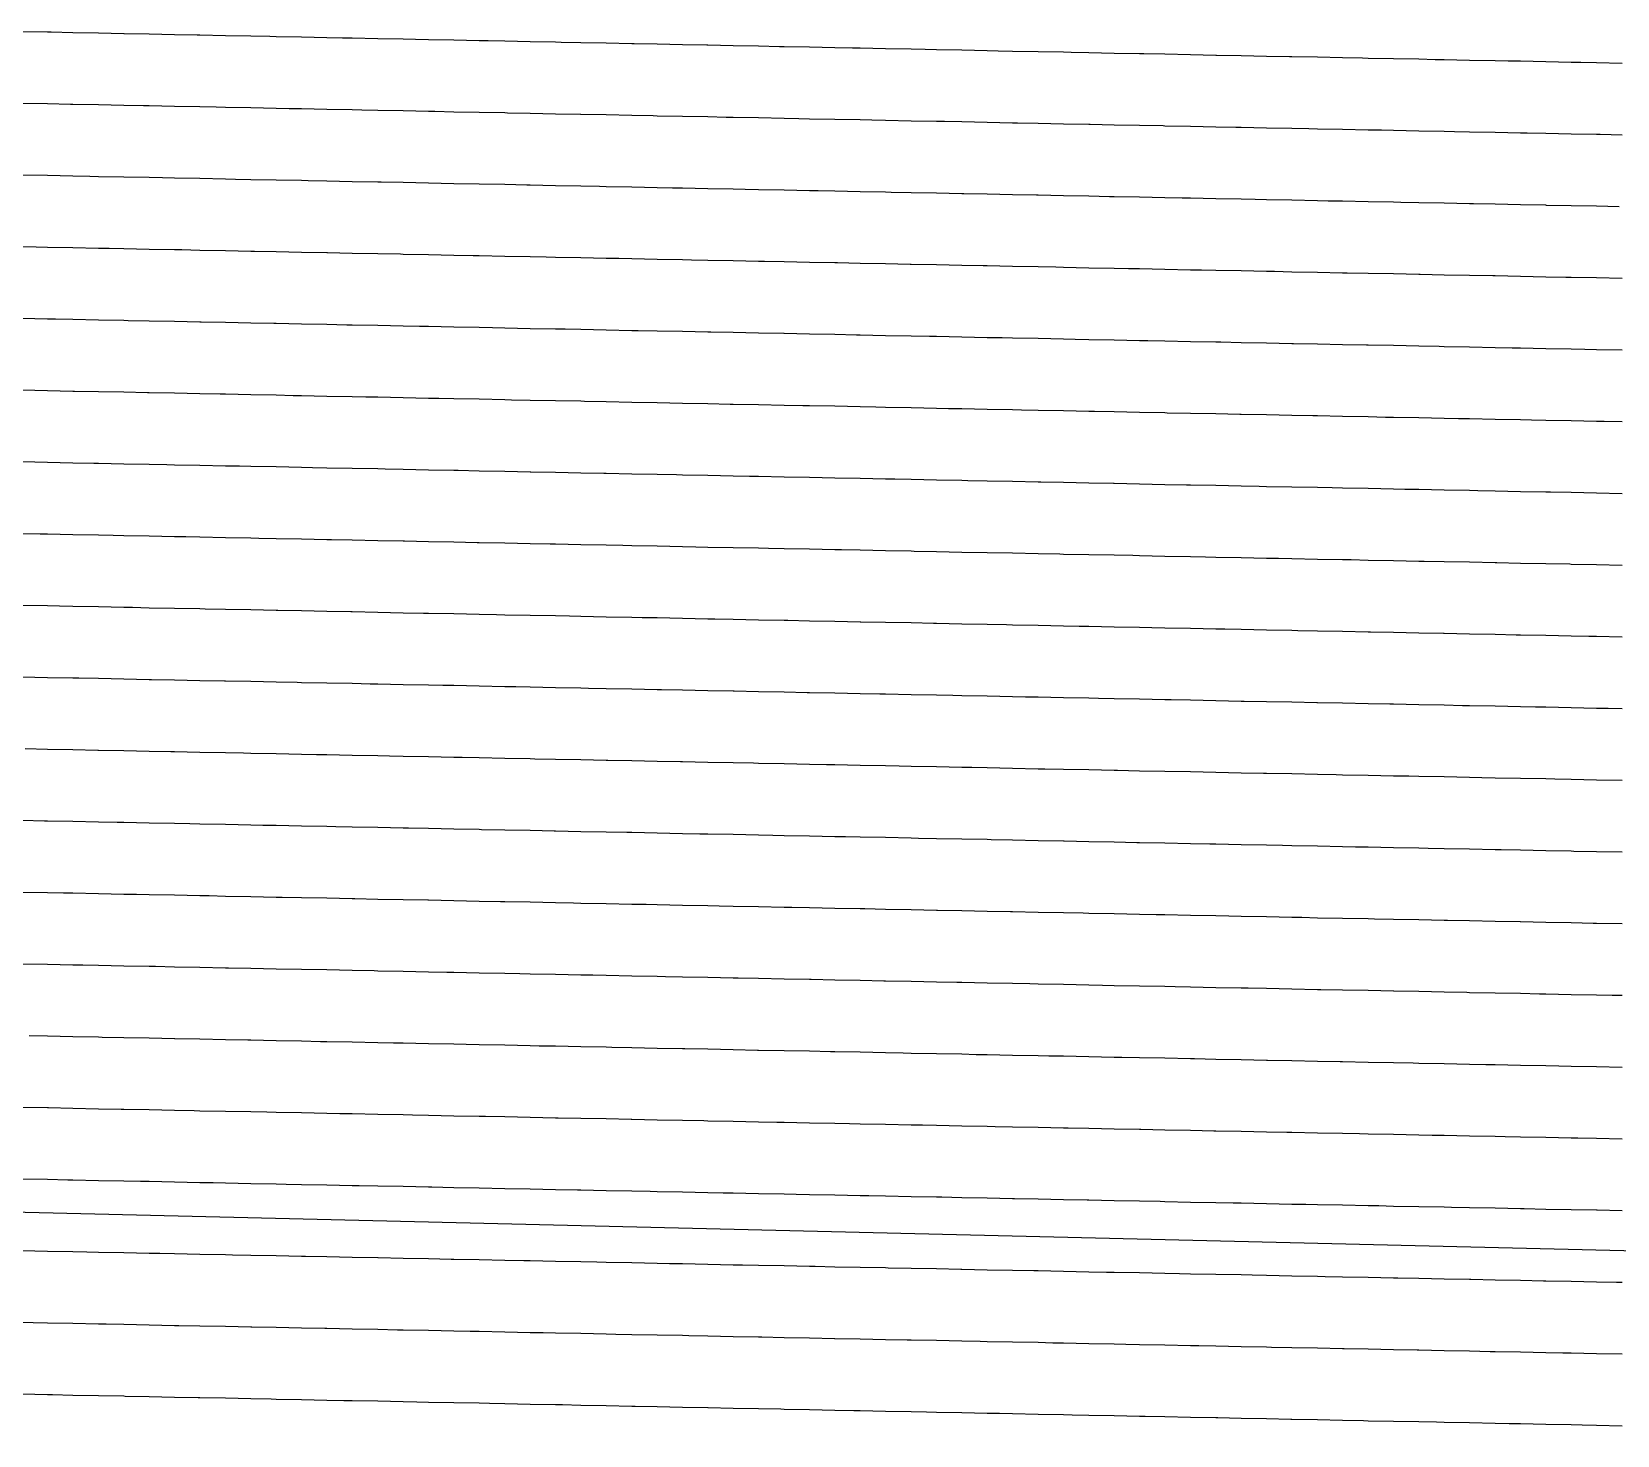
# Model space of a CAD drawing. Header units: metres. Extents: x 2418 to 4584, y 40 to 163.
# Drawn here: x 3772 to 3907.4, y 40 to 159.8 of the extents above; entities that cross this region are included whole.
import ezdxf

# ---------------------------------------------------------------- set-up
doc = ezdxf.new("R2010")
doc.units = ezdxf.units.M
for name, color, linetype in [('Contour_Level_10', 7, 'Continuous'), ('Contour_Level_11', 7, 'Continuous'), ('Contour_Level_12', 7, 'Continuous'), ('Contour_Level_13', 7, 'Continuous'), ('Contour_Level_14', 7, 'Continuous'), ('Contour_Level_15', 7, 'Continuous'), ('Contour_Level_16', 7, 'Continuous'), ('Contour_Level_17', 7, 'Continuous'), ('Contour_Level_18', 7, 'Continuous'), ('Contour_Level_19', 7, 'Continuous'), ('Contour_Level_20', 7, 'Continuous'), ('Contour_Level_21', 7, 'Continuous'), ('Contour_Level_22', 7, 'Continuous'), ('Contour_Level_23', 7, 'Continuous'), ('Contour_Level_4', 7, 'Continuous'), ('Contour_Level_5', 7, 'Continuous'), ('Contour_Level_6', 7, 'Continuous'), ('Contour_Level_7', 7, 'Continuous'), ('Contour_Level_8', 7, 'Continuous'), ('Contour_Level_9', 7, 'Continuous')]:
    doc.layers.add(name, color=color, linetype=linetype)

msp = doc.modelspace()

# ---------------------------------------------------------------- linework, layer by layer
at = {"layer": 'Contour_Level_10'}
msp.add_lwpolyline([(3907.76, 120.4), (3905.59, 120.44), (3903.43, 120.49), (3901.66, 120.52), (3901.26, 120.53), (3899.09, 120.57), (3896.92, 120.62), (3895.44, 120.65), (3894.75, 120.66), (3892.59, 120.7), (3890.42, 120.75), (3889.22, 120.77), (3888.25, 120.79), (3886.08, 120.83), (3883.91, 120.87), (3883, 120.89), (3881.75, 120.92), (3879.58, 120.96), (3877.41, 121), (3876.79, 121.02), (3875.24, 121.05), (3873.07, 121.09), (3870.91, 121.13), (3870.57, 121.14), (3868.74, 121.17), (3866.57, 121.22), (3864.4, 121.26), (3864.35, 121.26), (3862.23, 121.3), (3860.07, 121.35), (3858.13, 121.38), (3857.9, 121.39), (3855.73, 121.43), (3853.56, 121.47), (3851.91, 121.51), (3851.39, 121.52), (3849.22, 121.56), (3847.06, 121.6), (3845.69, 121.63), (3844.89, 121.65), (3842.72, 121.69), (3840.55, 121.73), (3839.48, 121.75), (3838.38, 121.78), (3836.22, 121.82), (3834.05, 121.86), (3833.26, 121.88), (3831.88, 121.9), (3829.71, 121.95), (3827.54, 121.99), (3827.04, 122), (3825.38, 122.03), (3823.21, 122.08), (3821.04, 122.12), (3820.82, 122.12), (3818.87, 122.16), (3816.7, 122.2), (3814.6, 122.25), (3814.54, 122.25), (3812.37, 122.29), (3810.2, 122.33), (3808.39, 122.37), (3808.03, 122.38), (3805.86, 122.42), (3803.7, 122.46), (3802.17, 122.49), (3801.53, 122.51), (3799.36, 122.55), (3797.19, 122.59), (3795.95, 122.62), (3795.02, 122.63), (3792.86, 122.68), (3790.69, 122.72), (3789.73, 122.74), (3788.52, 122.76), (3786.35, 122.81), (3784.18, 122.85), (3783.51, 122.86), (3782.01, 122.89), (3779.85, 122.93), (3777.68, 122.98), (3777.29, 122.98), (3775.51, 123.02), (3773.34, 123.06), (3771.17, 123.11)], dxfattribs=at)
at = {"layer": 'Contour_Level_11'}
msp.add_lwpolyline([(3907.76, 114.28), (3905.59, 114.32), (3903.43, 114.36), (3903.3, 114.37), (3901.26, 114.41), (3899.09, 114.45), (3897.08, 114.49), (3896.92, 114.49), (3894.75, 114.54), (3892.59, 114.58), (3890.86, 114.61), (3890.42, 114.62), (3888.25, 114.66), (3886.08, 114.71), (3884.65, 114.74), (3883.91, 114.75), (3881.75, 114.79), (3879.58, 114.84), (3878.43, 114.86), (3877.41, 114.88), (3875.24, 114.92), (3873.07, 114.96), (3872.21, 114.98), (3870.91, 115.01), (3868.74, 115.05), (3866.57, 115.09), (3865.99, 115.11), (3864.4, 115.14), (3862.23, 115.18), (3860.07, 115.22), (3859.77, 115.23), (3857.9, 115.27), (3855.73, 115.31), (3853.56, 115.35), (3853.55, 115.35), (3851.39, 115.39), (3849.22, 115.44), (3847.34, 115.47), (3847.06, 115.48), (3844.89, 115.52), (3842.72, 115.57), (3841.12, 115.6), (3840.55, 115.61), (3838.38, 115.65), (3836.22, 115.69), (3834.9, 115.72), (3834.05, 115.74), (3831.88, 115.78), (3829.71, 115.82), (3828.68, 115.84), (3827.54, 115.87), (3825.38, 115.91), (3823.21, 115.95), (3822.46, 115.97), (3821.04, 116), (3818.87, 116.04), (3816.7, 116.08), (3816.25, 116.09), (3814.54, 116.12), (3812.37, 116.17), (3810.2, 116.21), (3810.03, 116.21), (3808.03, 116.25), (3805.86, 116.3), (3803.81, 116.34), (3803.7, 116.34), (3801.53, 116.38), (3799.36, 116.42), (3797.59, 116.46), (3797.19, 116.47), (3795.02, 116.51), (3792.86, 116.55), (3791.37, 116.58), (3790.69, 116.6), (3788.52, 116.64), (3786.35, 116.68), (3785.15, 116.71), (3784.18, 116.72), (3782.01, 116.77), (3779.85, 116.81), (3778.94, 116.83), (3777.68, 116.85), (3775.51, 116.9), (3773.34, 116.94), (3772.72, 116.95), (3771.17, 116.98)], dxfattribs=at)
at = {"layer": 'Contour_Level_12'}
msp.add_lwpolyline([(3907.76, 108.15), (3905.59, 108.2), (3904.94, 108.21), (3903.43, 108.24), (3901.26, 108.28), (3899.09, 108.33), (3898.72, 108.33), (3896.92, 108.37), (3894.75, 108.41), (3892.59, 108.45), (3892.51, 108.46), (3890.42, 108.5), (3888.25, 108.54), (3886.29, 108.58), (3886.08, 108.58), (3883.91, 108.63), (3881.75, 108.67), (3880.07, 108.7), (3879.58, 108.71), (3877.41, 108.76), (3875.24, 108.8), (3873.85, 108.83), (3873.07, 108.84), (3870.91, 108.88), (3868.74, 108.93), (3867.63, 108.95), (3866.57, 108.97), (3864.4, 109.01), (3862.23, 109.06), (3861.41, 109.07), (3860.07, 109.1), (3857.9, 109.14), (3855.73, 109.18), (3855.2, 109.2), (3853.56, 109.23), (3851.39, 109.27), (3849.22, 109.31), (3848.98, 109.32), (3847.06, 109.36), (3844.89, 109.4), (3842.76, 109.44), (3842.72, 109.44), (3840.55, 109.49), (3838.38, 109.53), (3836.54, 109.56), (3836.22, 109.57), (3834.05, 109.61), (3831.88, 109.66), (3830.32, 109.69), (3829.71, 109.7), (3827.54, 109.74), (3825.38, 109.79), (3824.11, 109.81), (3823.21, 109.83), (3821.04, 109.87), (3818.87, 109.91), (3817.89, 109.93), (3816.7, 109.96), (3814.54, 110), (3812.37, 110.04), (3811.67, 110.06), (3810.2, 110.09), (3808.03, 110.13), (3805.86, 110.17), (3805.45, 110.18), (3803.7, 110.21), (3801.53, 110.26), (3799.36, 110.3), (3799.23, 110.3), (3797.19, 110.34), (3795.02, 110.39), (3793.01, 110.43), (3792.86, 110.43), (3790.69, 110.47), (3788.52, 110.52), (3786.8, 110.55), (3786.35, 110.56), (3784.18, 110.6), (3782.01, 110.64), (3780.58, 110.67), (3779.85, 110.69), (3777.68, 110.73), (3775.51, 110.77), (3774.36, 110.8), (3773.34, 110.82), (3771.17, 110.86)], dxfattribs=at)
at = {"layer": 'Contour_Level_13'}
msp.add_lwpolyline([(3907.76, 102.03), (3906.58, 102.05), (3905.59, 102.07), (3903.43, 102.12), (3901.26, 102.16), (3900.37, 102.18), (3899.09, 102.2), (3896.92, 102.25), (3894.75, 102.29), (3894.15, 102.3), (3892.59, 102.33), (3890.42, 102.37), (3888.25, 102.42), (3887.93, 102.42), (3886.08, 102.46), (3883.91, 102.5), (3881.75, 102.55), (3881.71, 102.55), (3879.58, 102.59), (3877.41, 102.63), (3875.49, 102.67), (3875.24, 102.67), (3873.07, 102.72), (3870.91, 102.76), (3869.27, 102.79), (3868.74, 102.8), (3866.57, 102.85), (3864.4, 102.89), (3863.06, 102.92), (3862.23, 102.93), (3860.07, 102.98), (3857.9, 103.02), (3856.84, 103.04), (3855.73, 103.06), (3853.56, 103.1), (3851.39, 103.15), (3850.62, 103.16), (3849.22, 103.19), (3847.06, 103.23), (3844.89, 103.28), (3844.4, 103.29), (3842.72, 103.32), (3840.55, 103.36), (3838.38, 103.4), (3838.18, 103.41), (3836.22, 103.45), (3834.05, 103.49), (3831.97, 103.53), (3831.88, 103.53), (3829.71, 103.58), (3827.54, 103.62), (3825.75, 103.65), (3825.38, 103.66), (3823.21, 103.7), (3821.04, 103.75), (3819.53, 103.78), (3818.87, 103.79), (3816.7, 103.83), (3814.54, 103.88), (3813.31, 103.9), (3812.37, 103.92), (3810.2, 103.96), (3808.03, 104.01), (3807.09, 104.02), (3805.86, 104.05), (3803.7, 104.09), (3801.53, 104.13), (3800.87, 104.15), (3799.36, 104.18), (3797.19, 104.22), (3795.02, 104.26), (3794.66, 104.27), (3792.86, 104.31), (3790.69, 104.35), (3788.52, 104.39), (3788.44, 104.39), (3786.35, 104.43), (3784.18, 104.48), (3782.22, 104.52), (3782.01, 104.52), (3779.85, 104.56), (3777.68, 104.61), (3776, 104.64), (3775.51, 104.65), (3773.34, 104.69), (3771.17, 104.74)], dxfattribs=at)
at = {"layer": 'Contour_Level_14'}
msp.add_lwpolyline([(3907.76, 95.91), (3905.59, 95.95), (3903.43, 95.99), (3902.01, 96.02), (3901.26, 96.04), (3899.09, 96.08), (3896.92, 96.12), (3895.79, 96.14), (3894.75, 96.16), (3892.59, 96.21), (3890.42, 96.25), (3889.57, 96.27), (3888.25, 96.29), (3886.08, 96.34), (3883.91, 96.38), (3883.35, 96.39), (3881.75, 96.42), (3879.58, 96.47), (3877.41, 96.51), (3877.14, 96.51), (3875.24, 96.55), (3873.07, 96.59), (3870.92, 96.64), (3870.91, 96.64), (3868.74, 96.68), (3866.57, 96.72), (3864.7, 96.76), (3864.4, 96.77), (3862.23, 96.81), (3860.07, 96.85), (3858.48, 96.88), (3857.9, 96.89), (3855.73, 96.94), (3853.56, 96.98), (3852.26, 97.01), (3851.39, 97.02), (3849.22, 97.07), (3847.06, 97.11), (3846.04, 97.13), (3844.89, 97.15), (3842.72, 97.19), (3840.55, 97.24), (3839.83, 97.25), (3838.38, 97.28), (3836.22, 97.32), (3834.05, 97.37), (3833.61, 97.38), (3831.88, 97.41), (3829.71, 97.45), (3827.54, 97.5), (3827.39, 97.5), (3825.38, 97.54), (3823.21, 97.58), (3821.17, 97.62), (3821.04, 97.62), (3818.87, 97.67), (3816.7, 97.71), (3814.95, 97.74), (3814.54, 97.75), (3812.37, 97.8), (3810.2, 97.84), (3808.73, 97.87), (3808.03, 97.88), (3805.86, 97.92), (3803.7, 97.97), (3802.52, 97.99), (3801.53, 98.01), (3799.36, 98.05), (3797.19, 98.1), (3796.3, 98.11), (3795.02, 98.14), (3792.86, 98.18), (3790.69, 98.23), (3790.08, 98.24), (3788.52, 98.27), (3786.35, 98.31), (3784.18, 98.35), (3783.86, 98.36), (3782.01, 98.4), (3779.85, 98.44), (3777.68, 98.48), (3777.64, 98.48), (3775.51, 98.53), (3773.34, 98.57), (3771.42, 98.61)], dxfattribs=at)
at = {"layer": 'Contour_Level_15'}
msp.add_lwpolyline([(3907.76, 89.78), (3905.59, 89.83), (3903.65, 89.86), (3903.43, 89.87), (3901.26, 89.91), (3899.09, 89.96), (3897.43, 89.99), (3896.92, 90), (3894.75, 90.04), (3892.59, 90.08), (3891.21, 90.11), (3890.42, 90.13), (3888.25, 90.17), (3886.08, 90.21), (3885, 90.23), (3883.91, 90.26), (3881.75, 90.3), (3879.58, 90.34), (3878.78, 90.36), (3877.41, 90.38), (3875.24, 90.43), (3873.07, 90.47), (3872.56, 90.48), (3870.91, 90.51), (3868.74, 90.56), (3866.57, 90.6), (3866.34, 90.6), (3864.4, 90.64), (3862.23, 90.68), (3860.12, 90.73), (3860.07, 90.73), (3857.9, 90.77), (3855.73, 90.81), (3853.9, 90.85), (3853.56, 90.86), (3851.39, 90.9), (3849.22, 90.94), (3847.69, 90.97), (3847.06, 90.99), (3844.89, 91.03), (3842.72, 91.07), (3841.47, 91.1), (3840.55, 91.11), (3838.38, 91.16), (3836.22, 91.2), (3835.25, 91.22), (3834.05, 91.24), (3831.88, 91.29), (3829.71, 91.33), (3829.03, 91.34), (3827.54, 91.37), (3825.38, 91.41), (3823.21, 91.46), (3822.81, 91.47), (3821.04, 91.5), (3818.87, 91.54), (3816.7, 91.59), (3816.59, 91.59), (3814.54, 91.63), (3812.37, 91.67), (3810.38, 91.71), (3810.2, 91.72), (3808.03, 91.76), (3805.86, 91.8), (3804.16, 91.83), (3803.7, 91.84), (3801.53, 91.89), (3799.36, 91.93), (3797.94, 91.96), (3797.19, 91.97), (3795.02, 92.02), (3792.86, 92.06), (3791.72, 92.08), (3790.69, 92.1), (3788.52, 92.14), (3786.35, 92.19), (3785.5, 92.2), (3784.18, 92.23), (3782.01, 92.27), (3779.85, 92.32), (3779.28, 92.33), (3777.68, 92.36), (3775.51, 92.4), (3773.34, 92.44), (3773.07, 92.45), (3771.17, 92.49)], dxfattribs=at)
at = {"layer": 'Contour_Level_16'}
msp.add_lwpolyline([(3907.76, 83.66), (3905.59, 83.7), (3905.29, 83.71), (3903.43, 83.75), (3901.26, 83.79), (3899.09, 83.83), (3899.07, 83.83), (3896.92, 83.87), (3894.75, 83.92), (3892.86, 83.95), (3892.59, 83.96), (3890.42, 84), (3888.25, 84.05), (3886.64, 84.08), (3886.08, 84.09), (3883.91, 84.13), (3881.75, 84.17), (3880.42, 84.2), (3879.58, 84.22), (3877.41, 84.26), (3875.24, 84.3), (3874.2, 84.32), (3873.07, 84.35), (3870.91, 84.39), (3868.74, 84.43), (3867.98, 84.45), (3866.57, 84.48), (3864.4, 84.52), (3862.23, 84.56), (3861.76, 84.57), (3860.07, 84.6), (3857.9, 84.65), (3855.73, 84.69), (3855.55, 84.69), (3853.56, 84.73), (3851.39, 84.78), (3849.33, 84.82), (3849.22, 84.82), (3847.06, 84.86), (3844.89, 84.9), (3843.11, 84.94), (3842.72, 84.95), (3840.55, 84.99), (3838.38, 85.03), (3836.89, 85.06), (3836.22, 85.08), (3834.05, 85.12), (3831.88, 85.16), (3830.67, 85.19), (3829.71, 85.21), (3827.54, 85.25), (3825.38, 85.29), (3824.45, 85.31), (3823.21, 85.33), (3821.04, 85.38), (3818.87, 85.42), (3818.24, 85.43), (3816.7, 85.46), (3814.54, 85.51), (3812.37, 85.55), (3812.02, 85.56), (3810.2, 85.59), (3808.03, 85.63), (3805.86, 85.68), (3805.8, 85.68), (3803.7, 85.72), (3801.53, 85.76), (3799.58, 85.8), (3799.36, 85.81), (3797.19, 85.85), (3795.02, 85.89), (3793.36, 85.92), (3792.86, 85.93), (3790.69, 85.98), (3788.52, 86.02), (3787.14, 86.05), (3786.35, 86.06), (3784.18, 86.11), (3782.01, 86.15), (3780.93, 86.17), (3779.85, 86.19), (3777.68, 86.24), (3775.51, 86.28), (3774.71, 86.29), (3773.34, 86.32), (3771.17, 86.36)], dxfattribs=at)
at = {"layer": 'Contour_Level_17'}
msp.add_lwpolyline([(3907.76, 77.54), (3906.93, 77.55), (3905.59, 77.58), (3903.43, 77.62), (3901.26, 77.66), (3900.72, 77.68), (3899.09, 77.71), (3896.92, 77.75), (3894.75, 77.79), (3894.5, 77.8), (3892.59, 77.84), (3890.42, 77.88), (3888.28, 77.92), (3888.25, 77.92), (3886.08, 77.97), (3883.91, 78.01), (3882.06, 78.05), (3881.75, 78.05), (3879.58, 78.09), (3877.41, 78.14), (3875.84, 78.17), (3875.24, 78.18), (3873.07, 78.22), (3870.91, 78.27), (3869.62, 78.29), (3868.74, 78.31), (3866.57, 78.35), (3864.4, 78.39), (3863.41, 78.41), (3862.23, 78.44), (3860.07, 78.48), (3857.9, 78.52), (3857.19, 78.54), (3855.73, 78.57), (3853.56, 78.61), (3851.39, 78.65), (3850.97, 78.66), (3849.22, 78.7), (3847.06, 78.74), (3844.89, 78.78), (3844.75, 78.78), (3842.72, 78.82), (3840.55, 78.87), (3838.53, 78.91), (3838.38, 78.91), (3836.22, 78.95), (3834.05, 79), (3832.31, 79.03), (3831.88, 79.04), (3829.71, 79.08), (3827.54, 79.12), (3826.1, 79.15), (3825.38, 79.17), (3823.21, 79.21), (3821.04, 79.25), (3819.88, 79.28), (3818.87, 79.3), (3816.7, 79.34), (3814.54, 79.38), (3813.66, 79.4), (3812.37, 79.42), (3810.2, 79.47), (3808.03, 79.51), (3807.44, 79.52), (3805.86, 79.55), (3803.7, 79.6), (3801.53, 79.64), (3801.22, 79.65), (3799.36, 79.68), (3797.19, 79.73), (3795.02, 79.77), (3795.01, 79.77), (3792.86, 79.81), (3790.69, 79.85), (3788.79, 79.89), (3788.52, 79.9), (3786.35, 79.94), (3784.18, 79.98), (3782.57, 80.02), (3782.01, 80.03), (3779.85, 80.07), (3777.68, 80.11), (3776.35, 80.14), (3775.51, 80.15), (3773.34, 80.2), (3771.17, 80.24)], dxfattribs=at)
at = {"layer": 'Contour_Level_18'}
msp.add_lwpolyline([(3907.76, 71.41), (3905.59, 71.46), (3903.43, 71.5), (3902.36, 71.52), (3901.26, 71.54), (3899.09, 71.58), (3896.92, 71.63), (3896.14, 71.64), (3894.75, 71.67), (3892.59, 71.71), (3890.42, 71.76), (3889.92, 71.77), (3888.25, 71.8), (3886.08, 71.84), (3883.91, 71.88), (3883.7, 71.89), (3881.75, 71.93), (3879.58, 71.97), (3877.48, 72.01), (3877.41, 72.01), (3875.24, 72.06), (3873.07, 72.1), (3871.27, 72.14), (3870.91, 72.14), (3868.74, 72.19), (3866.57, 72.23), (3865.05, 72.26), (3864.4, 72.27), (3862.23, 72.31), (3860.07, 72.36), (3858.83, 72.38), (3857.9, 72.4), (3855.73, 72.44), (3853.56, 72.49), (3852.61, 72.5), (3851.39, 72.53), (3849.22, 72.57), (3847.06, 72.61), (3846.39, 72.63), (3844.89, 72.66), (3842.72, 72.7), (3840.55, 72.74), (3840.17, 72.75), (3838.38, 72.79), (3836.22, 72.83), (3834.05, 72.87), (3833.96, 72.87), (3831.88, 72.91), (3829.71, 72.96), (3827.74, 73), (3827.54, 73), (3825.38, 73.04), (3823.21, 73.09), (3821.52, 73.12), (3821.04, 73.13), (3818.87, 73.17), (3816.7, 73.22), (3815.3, 73.24), (3814.54, 73.26), (3812.37, 73.3), (3810.2, 73.34), (3809.08, 73.37), (3808.03, 73.39), (3805.86, 73.43), (3803.7, 73.47), (3802.87, 73.49), (3801.53, 73.52), (3799.36, 73.56), (3797.19, 73.6), (3796.65, 73.61), (3795.02, 73.64), (3792.86, 73.69), (3790.69, 73.73), (3790.43, 73.74), (3788.52, 73.77), (3786.35, 73.82), (3784.21, 73.86), (3784.18, 73.86), (3782.01, 73.9), (3779.85, 73.95), (3777.99, 73.98), (3777.68, 73.99), (3775.51, 74.03), (3773.34, 74.07), (3771.77, 74.11)], dxfattribs=at)
at = {"layer": 'Contour_Level_19'}
msp.add_lwpolyline([(3907.76, 65.29), (3905.59, 65.33), (3904, 65.36), (3903.43, 65.37), (3901.26, 65.42), (3899.09, 65.46), (3897.78, 65.49), (3896.92, 65.5), (3894.75, 65.55), (3892.59, 65.59), (3891.56, 65.61), (3890.42, 65.63), (3888.25, 65.68), (3886.08, 65.72), (3885.34, 65.73), (3883.91, 65.76), (3881.75, 65.8), (3879.58, 65.85), (3879.13, 65.86), (3877.41, 65.89), (3875.24, 65.93), (3873.07, 65.98), (3872.91, 65.98), (3870.91, 66.02), (3868.74, 66.06), (3866.69, 66.1), (3866.57, 66.1), (3864.4, 66.15), (3862.23, 66.19), (3860.47, 66.23), (3860.07, 66.23), (3857.9, 66.28), (3855.73, 66.32), (3854.25, 66.35), (3853.56, 66.36), (3851.39, 66.4), (3849.22, 66.45), (3848.03, 66.47), (3847.06, 66.49), (3844.89, 66.53), (3842.72, 66.58), (3841.82, 66.59), (3840.55, 66.62), (3838.38, 66.66), (3836.22, 66.71), (3835.6, 66.72), (3834.05, 66.75), (3831.88, 66.79), (3829.71, 66.83), (3829.38, 66.84), (3827.54, 66.88), (3825.38, 66.92), (3823.21, 66.96), (3823.16, 66.96), (3821.04, 67.01), (3818.87, 67.05), (3816.94, 67.09), (3816.7, 67.09), (3814.54, 67.13), (3812.37, 67.18), (3810.73, 67.21), (3810.2, 67.22), (3808.03, 67.26), (3805.86, 67.31), (3804.51, 67.33), (3803.7, 67.35), (3801.53, 67.39), (3799.36, 67.44), (3798.29, 67.46), (3797.19, 67.48), (3795.02, 67.52), (3792.86, 67.56), (3792.07, 67.58), (3790.69, 67.61), (3788.52, 67.65), (3786.35, 67.69), (3785.85, 67.7), (3784.18, 67.74), (3782.01, 67.78), (3779.85, 67.82), (3779.63, 67.83), (3777.68, 67.86), (3775.51, 67.91), (3773.42, 67.95), (3773.34, 67.95), (3771.17, 67.99)], dxfattribs=at)
at = {"layer": 'Contour_Level_20'}
msp.add_lwpolyline([(3907.76, 59.17), (3905.64, 59.21), (3905.59, 59.21), (3903.43, 59.25), (3901.26, 59.29), (3899.42, 59.33), (3899.09, 59.34), (3896.92, 59.38), (3894.75, 59.42), (3893.2, 59.45), (3892.59, 59.47), (3890.42, 59.51), (3888.25, 59.55), (3886.99, 59.58), (3886.08, 59.59), (3883.91, 59.64), (3881.75, 59.68), (3880.77, 59.7), (3879.58, 59.72), (3877.41, 59.77), (3875.24, 59.81), (3874.55, 59.82), (3873.07, 59.85), (3870.91, 59.89), (3868.74, 59.94), (3868.33, 59.95), (3866.57, 59.98), (3864.4, 60.02), (3862.23, 60.07), (3862.11, 60.07), (3860.07, 60.11), (3857.9, 60.15), (3855.89, 60.19), (3855.73, 60.2), (3853.56, 60.24), (3851.39, 60.28), (3849.68, 60.32), (3849.22, 60.32), (3847.06, 60.37), (3844.89, 60.41), (3843.46, 60.44), (3842.72, 60.45), (3840.55, 60.5), (3838.38, 60.54), (3837.24, 60.56), (3836.22, 60.58), (3834.05, 60.62), (3831.88, 60.67), (3831.02, 60.68), (3829.71, 60.71), (3827.54, 60.75), (3825.38, 60.8), (3824.8, 60.81), (3823.21, 60.84), (3821.04, 60.88), (3818.87, 60.93), (3818.59, 60.93), (3816.7, 60.97), (3814.54, 61.01), (3812.37, 61.05), (3812.37, 61.05), (3810.2, 61.1), (3808.03, 61.14), (3806.15, 61.18), (3805.86, 61.18), (3803.7, 61.23), (3801.53, 61.27), (3799.93, 61.3), (3799.36, 61.31), (3797.19, 61.35), (3795.02, 61.4), (3793.71, 61.42), (3792.86, 61.44), (3790.69, 61.48), (3788.52, 61.53), (3787.49, 61.55), (3786.35, 61.57), (3784.18, 61.61), (3782.01, 61.66), (3781.28, 61.67), (3779.85, 61.7), (3777.68, 61.74), (3775.51, 61.78), (3775.06, 61.79), (3773.34, 61.83), (3771.17, 61.87)], dxfattribs=at)
at = {"layer": 'Contour_Level_21'}
for points in [[(2418.3, 91.48), (4565.81, 40)], [(3907.76, 53.04), (3907.28, 53.05), (3905.59, 53.08), (3903.43, 53.13), (3901.26, 53.17), (3901.06, 53.17), (3899.09, 53.21), (3896.92, 53.26), (3894.85, 53.3), (3894.75, 53.3), (3892.59, 53.34), (3890.42, 53.38), (3888.63, 53.42), (3888.25, 53.43), (3886.08, 53.47), (3883.91, 53.51), (3882.41, 53.54), (3881.75, 53.56), (3879.58, 53.6), (3877.41, 53.64), (3876.19, 53.67), (3875.24, 53.69), (3873.07, 53.73), (3870.91, 53.77), (3869.97, 53.79), (3868.74, 53.81), (3866.57, 53.86), (3864.4, 53.9), (3863.76, 53.91), (3862.23, 53.94), (3860.07, 53.99), (3857.9, 54.03), (3857.54, 54.04), (3855.73, 54.07), (3853.56, 54.11), (3851.39, 54.16), (3851.32, 54.16), (3849.22, 54.2), (3847.06, 54.24), (3845.1, 54.28), (3844.89, 54.29), (3842.72, 54.33), (3840.55, 54.37), (3838.88, 54.41), (3838.38, 54.42), (3836.22, 54.46), (3834.05, 54.5), (3832.66, 54.53), (3831.88, 54.54), (3829.71, 54.59), (3827.54, 54.63), (3826.45, 54.65), (3825.38, 54.67), (3823.21, 54.72), (3821.04, 54.76), (3820.23, 54.77), (3818.87, 54.8), (3816.7, 54.84), (3814.54, 54.89), (3814.01, 54.9), (3812.37, 54.93), (3810.2, 54.97), (3808.03, 55.02), (3807.79, 55.02), (3805.86, 55.06), (3803.7, 55.1), (3801.57, 55.14), (3801.53, 55.15), (3799.36, 55.19), (3797.19, 55.23), (3795.35, 55.27), (3795.02, 55.27), (3792.86, 55.32), (3790.69, 55.36), (3789.14, 55.39), (3788.52, 55.4), (3786.35, 55.45), (3784.18, 55.49), (3782.92, 55.51), (3782.01, 55.53), (3779.85, 55.57), (3777.68, 55.62), (3776.7, 55.64), (3775.51, 55.66), (3773.34, 55.7), (3771.17, 55.75)]]:
    msp.add_lwpolyline(points, dxfattribs=at)
at = {"layer": 'Contour_Level_22'}
msp.add_lwpolyline([(3907.76, 46.92), (3905.59, 46.96), (3903.43, 47), (3902.71, 47.02), (3901.26, 47.05), (3899.09, 47.09), (3896.92, 47.13), (3896.49, 47.14), (3894.75, 47.18), (3892.59, 47.22), (3890.42, 47.26), (3890.27, 47.26), (3888.25, 47.3), (3886.08, 47.35), (3884.05, 47.39), (3883.91, 47.39), (3881.75, 47.43), (3879.58, 47.48), (3877.83, 47.51), (3877.41, 47.52), (3875.24, 47.56), (3873.07, 47.6), (3871.62, 47.63), (3870.91, 47.65), (3868.74, 47.69), (3866.57, 47.73), (3865.4, 47.76), (3864.4, 47.78), (3862.23, 47.82), (3860.07, 47.86), (3859.18, 47.88), (3857.9, 47.91), (3855.73, 47.95), (3853.56, 47.99), (3852.96, 48), (3851.39, 48.03), (3849.22, 48.08), (3847.06, 48.12), (3846.74, 48.13), (3844.89, 48.16), (3842.72, 48.21), (3840.55, 48.25), (3840.52, 48.25), (3838.38, 48.29), (3836.22, 48.33), (3834.31, 48.37), (3834.05, 48.38), (3831.88, 48.42), (3829.71, 48.46), (3828.09, 48.5), (3827.54, 48.51), (3825.38, 48.55), (3823.21, 48.59), (3821.87, 48.62), (3821.04, 48.64), (3818.87, 48.68), (3816.7, 48.72), (3815.65, 48.74), (3814.54, 48.76), (3812.37, 48.81), (3810.2, 48.85), (3809.43, 48.86), (3808.03, 48.89), (3805.86, 48.94), (3803.7, 48.98), (3803.21, 48.99), (3801.53, 49.02), (3799.36, 49.06), (3797.19, 49.11), (3797, 49.11), (3795.02, 49.15), (3792.86, 49.19), (3790.78, 49.23), (3790.69, 49.24), (3788.52, 49.28), (3786.35, 49.32), (3784.56, 49.36), (3784.18, 49.36), (3782.01, 49.41), (3779.85, 49.45), (3778.34, 49.48), (3777.68, 49.49), (3775.51, 49.54), (3773.34, 49.58), (3772.12, 49.6), (3771.17, 49.62)], dxfattribs=at)
at = {"layer": 'Contour_Level_23'}
msp.add_lwpolyline([(3907.76, 40.79), (3905.59, 40.84), (3904.35, 40.86), (3903.43, 40.88), (3901.26, 40.92), (3899.09, 40.97), (3898.13, 40.98), (3896.92, 41.01), (3894.75, 41.05), (3892.59, 41.09), (3891.91, 41.11), (3890.42, 41.14), (3888.25, 41.18), (3886.08, 41.22), (3885.69, 41.23), (3883.91, 41.27), (3881.75, 41.31), (3879.58, 41.35), (3879.48, 41.35), (3877.41, 41.4), (3875.24, 41.44), (3873.26, 41.48), (3873.07, 41.48), (3870.91, 41.52), (3868.74, 41.57), (3867.04, 41.6), (3866.57, 41.61), (3864.4, 41.65), (3862.23, 41.7), (3860.82, 41.72), (3860.07, 41.74), (3857.9, 41.78), (3855.73, 41.82), (3854.6, 41.85), (3853.56, 41.87), (3851.39, 41.91), (3849.22, 41.95), (3848.38, 41.97), (3847.06, 42), (3844.89, 42.04), (3842.72, 42.08), (3842.17, 42.09), (3840.55, 42.13), (3838.38, 42.17), (3836.22, 42.21), (3835.95, 42.22), (3834.05, 42.25), (3831.88, 42.3), (3829.73, 42.34), (3829.71, 42.34), (3827.54, 42.38), (3825.38, 42.43), (3823.51, 42.46), (3823.21, 42.47), (3821.04, 42.51), (3818.87, 42.55), (3817.29, 42.59), (3816.7, 42.6), (3814.54, 42.64), (3812.37, 42.68), (3811.07, 42.71), (3810.2, 42.73), (3808.03, 42.77), (3805.86, 42.81), (3804.86, 42.83), (3803.7, 42.85), (3801.53, 42.9), (3799.36, 42.94), (3798.64, 42.95), (3797.19, 42.98), (3795.02, 43.03), (3792.86, 43.07), (3792.42, 43.08), (3790.69, 43.11), (3788.52, 43.16), (3786.35, 43.2), (3786.2, 43.2), (3784.18, 43.24), (3782.01, 43.28), (3779.98, 43.32), (3779.85, 43.33), (3777.68, 43.37), (3775.51, 43.41), (3773.76, 43.45), (3773.34, 43.46), (3771.17, 43.5)], dxfattribs=at)
at = {"layer": 'Contour_Level_4'}
msp.add_lwpolyline([(3907.76, 157.14), (3905.59, 157.19), (3904.24, 157.21), (3903.43, 157.23), (3901.26, 157.27), (3899.09, 157.32), (3898.03, 157.34), (3896.92, 157.36), (3894.75, 157.4), (3892.59, 157.44), (3891.81, 157.46), (3890.42, 157.49), (3888.25, 157.53), (3886.08, 157.57), (3885.59, 157.58), (3883.91, 157.62), (3881.75, 157.66), (3879.58, 157.7), (3879.37, 157.71), (3877.41, 157.74), (3875.24, 157.79), (3873.15, 157.83), (3873.07, 157.83), (3870.91, 157.87), (3868.74, 157.92), (3866.93, 157.95), (3866.57, 157.96), (3864.4, 158), (3862.23, 158.05), (3860.72, 158.08), (3860.07, 158.09), (3857.9, 158.13), (3855.73, 158.17), (3854.5, 158.2), (3853.56, 158.22), (3851.39, 158.26), (3849.22, 158.3), (3848.28, 158.32), (3847.06, 158.35), (3844.89, 158.39), (3842.72, 158.43), (3842.06, 158.44), (3840.55, 158.47), (3838.38, 158.52), (3836.22, 158.56), (3835.84, 158.57), (3834.05, 158.6), (3831.88, 158.65), (3829.71, 158.69), (3829.63, 158.69), (3827.54, 158.73), (3825.38, 158.77), (3823.41, 158.81), (3823.21, 158.82), (3821.04, 158.86), (3818.87, 158.9), (3817.19, 158.94), (3816.7, 158.95), (3814.54, 158.99), (3812.37, 159.03), (3810.97, 159.06), (3810.2, 159.08), (3808.03, 159.12), (3805.86, 159.16), (3804.75, 159.18), (3803.7, 159.2), (3801.53, 159.25), (3799.36, 159.29), (3798.53, 159.31), (3797.19, 159.33), (3795.02, 159.38), (3792.86, 159.42), (3792.32, 159.43), (3790.69, 159.46), (3788.52, 159.5), (3786.35, 159.55), (3786.1, 159.55), (3784.18, 159.59), (3782.01, 159.63), (3779.88, 159.68), (3779.85, 159.68), (3777.68, 159.72), (3775.51, 159.76), (3773.66, 159.8), (3773.34, 159.81), (3771.17, 159.85)], dxfattribs=at)
at = {"layer": 'Contour_Level_5'}
msp.add_lwpolyline([(3907.76, 151.02), (3905.89, 151.06), (3905.59, 151.06), (3903.43, 151.11), (3901.26, 151.15), (3899.67, 151.18), (3899.09, 151.19), (3896.92, 151.23), (3894.75, 151.28), (3893.45, 151.3), (3892.59, 151.32), (3890.42, 151.36), (3888.25, 151.41), (3887.23, 151.43), (3886.08, 151.45), (3883.91, 151.49), (3881.75, 151.54), (3881.01, 151.55), (3879.58, 151.58), (3877.41, 151.62), (3875.24, 151.66), (3874.79, 151.67), (3873.07, 151.71), (3870.91, 151.75), (3868.74, 151.79), (3868.58, 151.8), (3866.57, 151.84), (3864.4, 151.88), (3862.36, 151.92), (3862.23, 151.92), (3860.07, 151.96), (3857.9, 152.01), (3856.14, 152.04), (3855.73, 152.05), (3853.56, 152.09), (3851.39, 152.14), (3849.92, 152.17), (3849.22, 152.18), (3847.06, 152.22), (3844.89, 152.26), (3843.7, 152.29), (3842.72, 152.31), (3840.55, 152.35), (3838.38, 152.39), (3837.49, 152.41), (3836.22, 152.44), (3834.05, 152.48), (3831.88, 152.52), (3831.27, 152.53), (3829.71, 152.57), (3827.54, 152.61), (3825.38, 152.65), (3825.05, 152.66), (3823.21, 152.69), (3821.04, 152.74), (3818.87, 152.78), (3818.83, 152.78), (3816.7, 152.82), (3814.54, 152.87), (3812.61, 152.9), (3812.37, 152.91), (3810.2, 152.95), (3808.03, 152.99), (3806.39, 153.03), (3805.86, 153.04), (3803.7, 153.08), (3801.53, 153.12), (3800.18, 153.15), (3799.36, 153.17), (3797.19, 153.21), (3795.02, 153.25), (3793.96, 153.27), (3792.86, 153.3), (3790.69, 153.34), (3788.52, 153.38), (3787.74, 153.4), (3786.35, 153.42), (3784.18, 153.47), (3782.01, 153.51), (3781.52, 153.52), (3779.85, 153.55), (3777.68, 153.6), (3775.51, 153.64), (3775.3, 153.64), (3773.34, 153.68), (3771.17, 153.72)], dxfattribs=at)
at = {"layer": 'Contour_Level_6'}
msp.add_lwpolyline([(3907.53, 144.9), (3905.59, 144.94), (3903.43, 144.98), (3901.31, 145.02), (3901.26, 145.03), (3899.09, 145.07), (3896.92, 145.11), (3895.09, 145.15), (3894.75, 145.15), (3892.59, 145.2), (3890.42, 145.24), (3888.87, 145.27), (3888.25, 145.28), (3886.08, 145.33), (3883.91, 145.37), (3882.66, 145.39), (3881.75, 145.41), (3879.58, 145.45), (3877.41, 145.5), (3876.44, 145.52), (3875.24, 145.54), (3873.07, 145.58), (3870.91, 145.63), (3870.22, 145.64), (3868.74, 145.67), (3866.57, 145.71), (3864.4, 145.75), (3864, 145.76), (3862.23, 145.8), (3860.07, 145.84), (3857.9, 145.88), (3857.78, 145.89), (3855.73, 145.93), (3853.56, 145.97), (3851.56, 146.01), (3851.39, 146.01), (3849.22, 146.06), (3847.06, 146.1), (3845.35, 146.13), (3844.89, 146.14), (3842.72, 146.18), (3840.55, 146.23), (3839.13, 146.26), (3838.38, 146.27), (3836.22, 146.31), (3834.05, 146.36), (3832.91, 146.38), (3831.88, 146.4), (3829.71, 146.44), (3827.54, 146.48), (3826.69, 146.5), (3825.38, 146.53), (3823.21, 146.57), (3821.04, 146.61), (3820.47, 146.62), (3818.87, 146.66), (3816.7, 146.7), (3814.54, 146.74), (3814.25, 146.75), (3812.37, 146.79), (3810.2, 146.83), (3808.04, 146.87), (3808.03, 146.87), (3805.86, 146.91), (3803.7, 146.96), (3801.82, 146.99), (3801.53, 147), (3799.36, 147.04), (3797.19, 147.09), (3795.6, 147.12), (3795.02, 147.13), (3792.86, 147.17), (3790.69, 147.21), (3789.38, 147.24), (3788.52, 147.26), (3786.35, 147.3), (3784.18, 147.34), (3783.16, 147.36), (3782.01, 147.39), (3779.85, 147.43), (3777.68, 147.47), (3776.94, 147.49), (3775.51, 147.51), (3773.34, 147.56), (3771.17, 147.6)], dxfattribs=at)
at = {"layer": 'Contour_Level_7'}
msp.add_lwpolyline([(3907.76, 138.77), (3905.59, 138.82), (3903.43, 138.86), (3902.95, 138.87), (3901.26, 138.9), (3899.09, 138.94), (3896.92, 138.99), (3896.73, 138.99), (3894.75, 139.03), (3892.59, 139.07), (3890.52, 139.11), (3890.42, 139.12), (3888.25, 139.16), (3886.08, 139.2), (3884.3, 139.24), (3883.91, 139.24), (3881.75, 139.29), (3879.58, 139.33), (3878.08, 139.36), (3877.41, 139.37), (3875.24, 139.42), (3873.07, 139.46), (3871.86, 139.48), (3870.91, 139.5), (3868.74, 139.55), (3866.57, 139.59), (3865.64, 139.61), (3864.4, 139.63), (3862.23, 139.67), (3860.07, 139.72), (3859.42, 139.73), (3857.9, 139.76), (3855.73, 139.8), (3853.56, 139.85), (3853.21, 139.85), (3851.39, 139.89), (3849.22, 139.93), (3847.06, 139.97), (3846.99, 139.98), (3844.89, 140.02), (3842.72, 140.06), (3840.77, 140.1), (3840.55, 140.1), (3838.38, 140.15), (3836.22, 140.19), (3834.55, 140.22), (3834.05, 140.23), (3831.88, 140.28), (3829.71, 140.32), (3828.33, 140.35), (3827.54, 140.36), (3825.38, 140.4), (3823.21, 140.45), (3822.11, 140.47), (3821.04, 140.49), (3818.87, 140.53), (3816.7, 140.58), (3815.9, 140.59), (3814.54, 140.62), (3812.37, 140.66), (3810.2, 140.7), (3809.68, 140.71), (3808.03, 140.75), (3805.86, 140.79), (3803.7, 140.83), (3803.46, 140.84), (3801.53, 140.88), (3799.36, 140.92), (3797.24, 140.96), (3797.19, 140.96), (3795.02, 141), (3792.86, 141.05), (3791.02, 141.08), (3790.69, 141.09), (3788.52, 141.13), (3786.35, 141.18), (3784.8, 141.21), (3784.18, 141.22), (3782.01, 141.26), (3779.85, 141.31), (3778.59, 141.33), (3777.68, 141.35), (3775.51, 141.39), (3773.34, 141.43), (3772.37, 141.45), (3771.17, 141.48)], dxfattribs=at)
at = {"layer": 'Contour_Level_8'}
msp.add_lwpolyline([(3907.76, 132.65), (3905.59, 132.69), (3904.59, 132.71), (3903.43, 132.73), (3901.26, 132.78), (3899.09, 132.82), (3898.38, 132.83), (3896.92, 132.86), (3894.75, 132.91), (3892.59, 132.95), (3892.16, 132.96), (3890.42, 132.99), (3888.25, 133.04), (3886.08, 133.08), (3885.94, 133.08), (3883.91, 133.12), (3881.75, 133.16), (3879.72, 133.2), (3879.58, 133.21), (3877.41, 133.25), (3875.24, 133.29), (3873.5, 133.33), (3873.07, 133.34), (3870.91, 133.38), (3868.74, 133.42), (3867.28, 133.45), (3866.57, 133.46), (3864.4, 133.51), (3862.23, 133.55), (3861.07, 133.57), (3860.07, 133.59), (3857.9, 133.64), (3855.73, 133.68), (3854.85, 133.7), (3853.56, 133.72), (3851.39, 133.77), (3849.22, 133.81), (3848.63, 133.82), (3847.06, 133.85), (3844.89, 133.89), (3842.72, 133.94), (3842.41, 133.94), (3840.55, 133.98), (3838.38, 134.02), (3836.22, 134.07), (3836.19, 134.07), (3834.05, 134.11), (3831.88, 134.15), (3829.97, 134.19), (3829.71, 134.19), (3827.54, 134.24), (3825.38, 134.28), (3823.76, 134.31), (3823.21, 134.32), (3821.04, 134.37), (3818.87, 134.41), (3817.54, 134.44), (3816.7, 134.45), (3814.54, 134.49), (3812.37, 134.54), (3811.32, 134.56), (3810.2, 134.58), (3808.03, 134.62), (3805.86, 134.67), (3805.1, 134.68), (3803.7, 134.71), (3801.53, 134.75), (3799.36, 134.8), (3798.88, 134.8), (3797.19, 134.84), (3795.02, 134.88), (3792.86, 134.92), (3792.66, 134.93), (3790.69, 134.97), (3788.52, 135.01), (3786.45, 135.05), (3786.35, 135.05), (3784.18, 135.1), (3782.01, 135.14), (3780.23, 135.17), (3779.85, 135.18), (3777.68, 135.22), (3775.51, 135.27), (3774.01, 135.3), (3773.34, 135.31), (3771.17, 135.35)], dxfattribs=at)
at = {"layer": 'Contour_Level_9'}
msp.add_lwpolyline([(3907.76, 126.53), (3906.24, 126.56), (3905.59, 126.57), (3903.43, 126.61), (3901.26, 126.65), (3900.02, 126.68), (3899.09, 126.7), (3896.92, 126.74), (3894.75, 126.78), (3893.8, 126.8), (3892.59, 126.83), (3890.42, 126.87), (3888.25, 126.91), (3887.58, 126.92), (3886.08, 126.95), (3883.91, 127), (3881.75, 127.04), (3881.36, 127.05), (3879.58, 127.08), (3877.41, 127.13), (3875.24, 127.17), (3875.14, 127.17), (3873.07, 127.21), (3870.91, 127.26), (3868.93, 127.29), (3868.74, 127.3), (3866.57, 127.34), (3864.4, 127.38), (3862.71, 127.42), (3862.23, 127.43), (3860.07, 127.47), (3857.9, 127.51), (3856.49, 127.54), (3855.73, 127.56), (3853.56, 127.6), (3851.39, 127.64), (3850.27, 127.66), (3849.22, 127.68), (3847.06, 127.73), (3844.89, 127.77), (3844.05, 127.79), (3842.72, 127.81), (3840.55, 127.86), (3838.38, 127.9), (3837.83, 127.91), (3836.22, 127.94), (3834.05, 127.98), (3831.88, 128.03), (3831.62, 128.03), (3829.71, 128.07), (3827.54, 128.11), (3825.4, 128.16), (3825.38, 128.16), (3823.21, 128.2), (3821.04, 128.24), (3819.18, 128.28), (3818.87, 128.29), (3816.7, 128.33), (3814.54, 128.37), (3812.96, 128.4), (3812.37, 128.41), (3810.2, 128.46), (3808.03, 128.5), (3806.74, 128.53), (3805.86, 128.54), (3803.7, 128.59), (3801.53, 128.63), (3800.52, 128.65), (3799.36, 128.67), (3797.19, 128.71), (3795.02, 128.76), (3794.31, 128.77), (3792.86, 128.8), (3790.69, 128.84), (3788.52, 128.89), (3788.09, 128.89), (3786.35, 128.93), (3784.18, 128.97), (3782.01, 129.02), (3781.87, 129.02), (3779.85, 129.06), (3777.68, 129.1), (3775.65, 129.14), (3775.51, 129.14), (3773.34, 129.19), (3771.17, 129.23)], dxfattribs=at)

doc.saveas('drawing.dxf')
